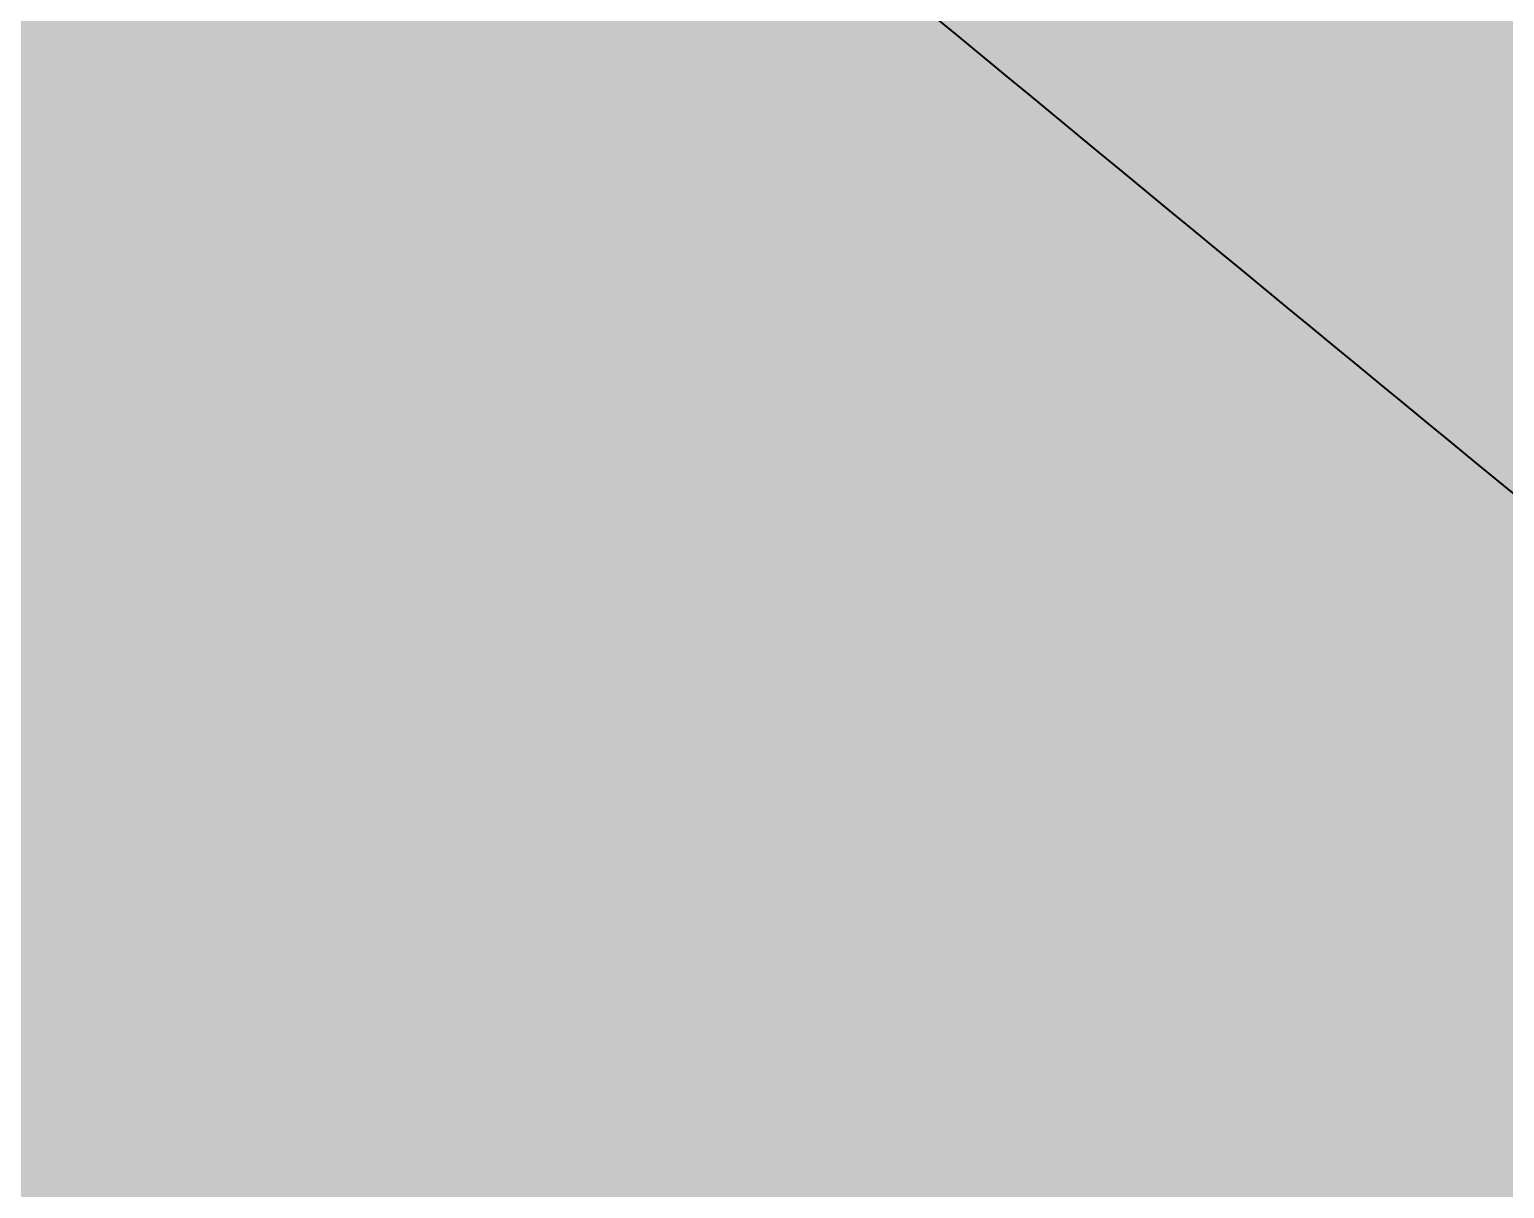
# Model space of a CAD drawing. Header units: metres. Extents: x -354 to -91, y 3 to 562.
# Drawn here: x -239.33814 to -239.32537, y 509.89568 to 509.90572 of the extents above; entities that cross this region are included whole.
import ezdxf

# ---------------------------------------------------------------- set-up
doc = ezdxf.new("R2010")
doc.units = ezdxf.units.M
for name, color, linetype, lineweight in [('A-DETL', 7, 'Continuous', 13), ('A-DETL-GENF', 7, 'Continuous', 9), ('A-FLOR', 7, 'Continuous', 40)]:
    doc.layers.add(name, color=color, linetype=linetype, lineweight=lineweight)

msp = doc.modelspace()

# ---------------------------------------------------------------- hatches: boundary and pattern name
at = {"layer": 'A-DETL-GENF', "true_color": 0xc0c0c0, "transparency": 33554611}
h = msp.add_hatch(color=9, dxfattribs=at)
h.paths.add_polyline_path([(-238.292798, 509.312413), (-238.257464, 509.515222), (-238.429906, 509.594681), (-238.596981, 509.68488), (-238.781733, 509.80244), (-238.912667, 509.896023), (-242.033242, 510.012903), (-242.158541, 510.044938), (-242.280477, 510.088042), (-242.398072, 510.141871), (-242.52192, 510.214025), (-242.616521, 510.279898), (-242.715626, 510.36299), (-242.806908, 510.454607), (-242.889638, 510.554015), (-242.963154, 510.660419), (-243.026866, 510.772967), (-243.080264, 510.890758), (-243.126522, 511.027143), (-243.158219, 511.161733), (-243.174742, 511.266002), (-243.183488, 511.395036), (-243.180668, 511.524335), (-237.490732, 544.183617), (-238.054092, 544.183617), (-243.742779, 511.524335), (-243.754656, 511.44769), (-243.764957, 511.304894), (-243.761416, 511.138266), (-243.749392, 511.01285), (-243.72583, 510.878137), (-243.689735, 510.739595), (-243.642451, 510.604461), (-243.584293, 510.473638), (-243.515651, 510.347999), (-243.436981, 510.228383), (-243.34881, 510.115588), (-243.251726, 510.010366), (-243.126522, 509.897942), (-243.033465, 509.825399), (-242.899851, 509.73932), (-242.788016, 509.678411), (-242.657116, 509.620426), (-242.52192, 509.573321), (-242.474998, 509.561162), (-239.195439, 509.55504), (-239.174614, 509.542484), (-239.070447, 509.48778), (-238.963239, 509.439303), (-238.853356, 509.397227), (-238.74118, 509.361698), (-238.596981, 509.327406), (-238.340746, 509.314777)])
h.paths.add_polyline_path([(-260.978029, 520.686955), (-260.926414, 520.686955), (-256.832802, 544.183605), (-257.396162, 544.183605), (-261.489774, 520.686955)])

# ---------------------------------------------------------------- linework, layer by layer
at = {"layer": 'A-DETL', "color": 252, "lineweight": 15, "true_color": 0x888888}
msp.add_arc((-238.164645, 511.288124), 1.476944, 170.151963, 251.913001, dxfattribs=at)
at = {"layer": 'A-FLOR', "color": 254, "true_color": 0xdddddd}
for points, knots in [([(-239.337531, 509.911856), (-239.336675, 509.911137), (-239.331478, 509.906786), (-239.32632, 509.902532), (-239.321949, 509.898968)], [0.9959900702, 0.9959900702, 0.9959900702, 0.9959900702, 0.99609375, 0.9966203989, 0.9966203989, 0.9966203989, 0.9966203989]), ([(-239.335444, 509.887043), (-239.339125, 509.890055), (-239.346317, 509.896), (-239.353579, 509.902127), (-239.357176, 509.90519)], [-0.9965335173, -0.9965335173, -0.9965335173, -0.9965335173, -0.99609375, -0.9956668966, -0.9956668966, -0.9956668966, -0.9956668966])]:
    msp.add_open_spline(points, degree=3, knots=knots, dxfattribs=at)

doc.saveas('drawing.dxf')
